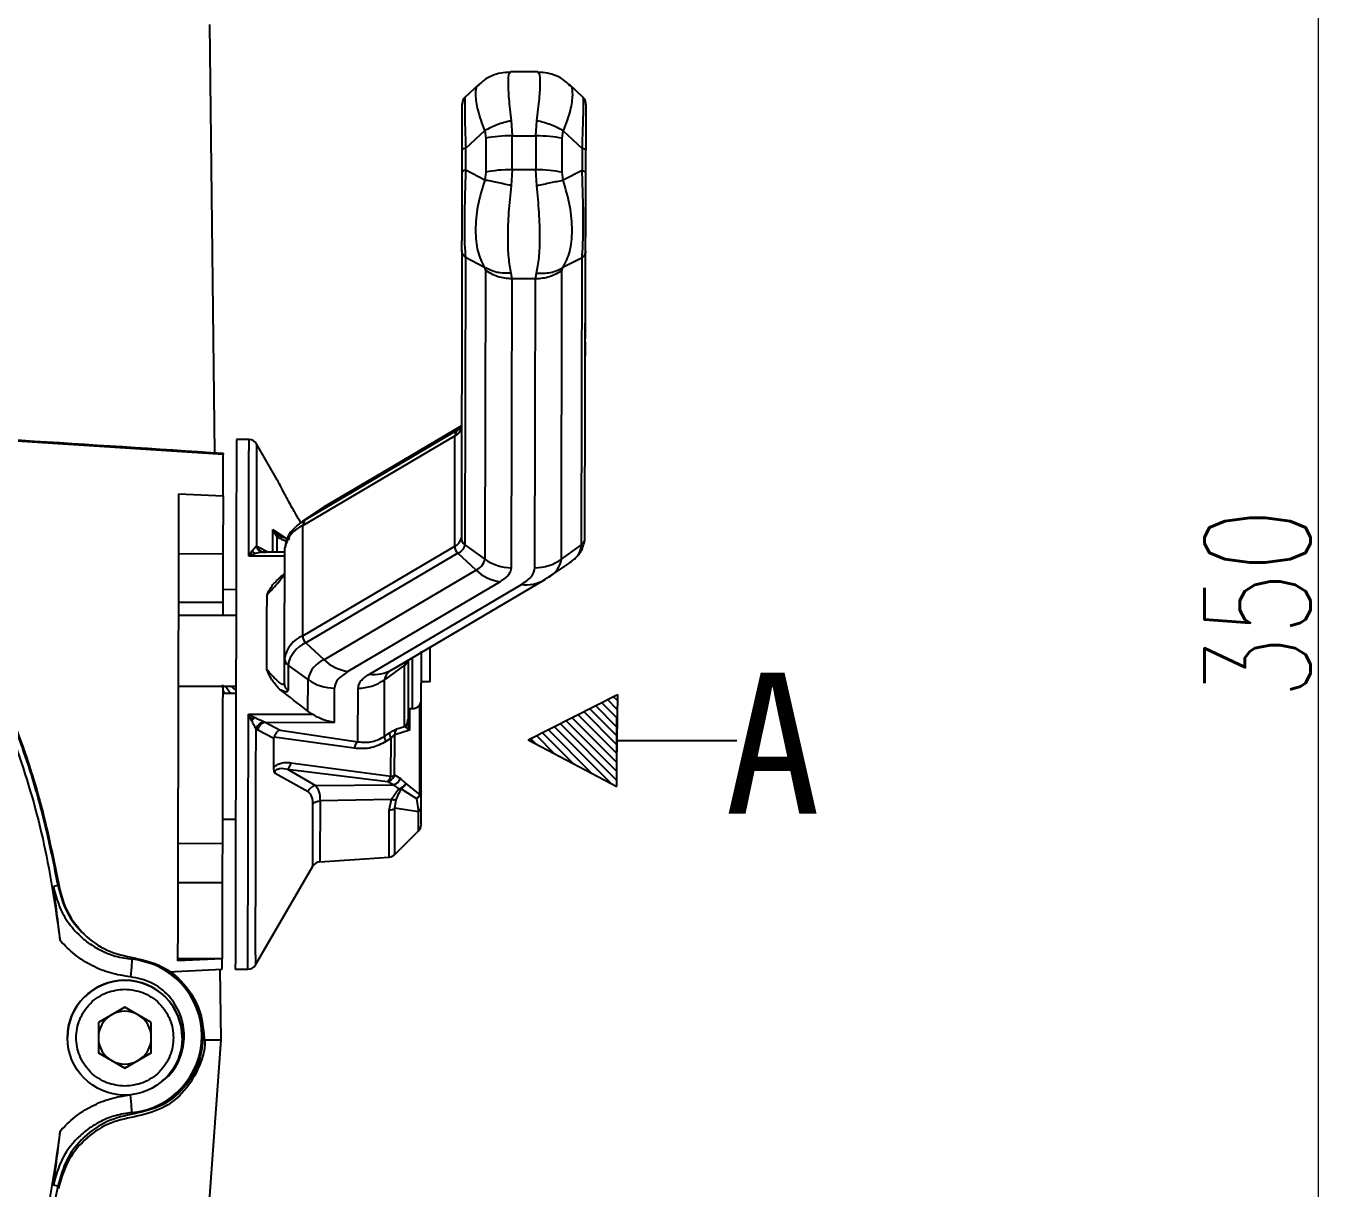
# Model space of a CAD drawing. Header units: millimetres. Extents: x 2404 to 4548, y 1024 to 2541.
# Drawn here: x 3152 to 3300, y 2196 to 2327.8 of the extents above; entities that cross this region are included whole.
import ezdxf

# ---------------------------------------------------------------- set-up
doc = ezdxf.new("R2010")
doc.units = ezdxf.units.MM
doc.layers.add('AM_5', color=3, linetype='Continuous', lineweight=25)
doc.layers.add('文字', color=7, linetype='Continuous', lineweight=13)
doc.layers.add('layer 1', color=7, linetype='Continuous')
doc.styles.add('SLDTEXTSTYLE1', font='txt.shx', dxfattribs={"width": 0.7, "bigfont": 'gbcbig.shx'})
doc.styles.add('STYLE1', font='txt.shx', dxfattribs={"width": 0.8, "height": 3, "bigfont": 'hzdx.shx'})
doc.dimstyles.new('SLDDIMSTYLE12$0', dxfattribs={"dimtxt": 12, "dimasz": 10, "dimexe": 0, "dimexo": 0.0625, "dimgap": 0.875, "dimtad": 1, "dimdec": 1, "dimlfac": 1.8, "dimrnd": 1e-09, "dimzin": 12, "dimdsep": 46, "dimtxsty": 'SLDTEXTSTYLE1', "dimcen": 0.09, "dimdle": 8.16, "dimclrd": 3, "dimclre": 3, "dimadec": 0, "dimazin": 3, "dimtfac": 1, "dimtdec": 1, "dimtofl": 0, "dimtmove": 0, "dimatfit": 3, "dimfxl": 0, "dimfrac": 2, "dimtolj": 1, "dimlwd": 5, "dimlwe": 5, "dimarcsym": 0})

# ---------------------------------------------------------------- blocks, each defined once
blk = doc.blocks.new('*D68')
at = {"layer": 'AM_5', "color": 3, "lineweight": 5, "transparency": 16777216}
blk.add_line((3114.46, 2411.69), (3298.35, 2411.69), dxfattribs=at)
at = {"layer": 'AM_5', "color": 3, "linetype": 'Continuous', "lineweight": 5, "transparency": 16777216}
for p, q in [((3298.35, 2401.69), (3298.35, 2122.95)), ((3161.53, 2112.95), (3298.35, 2112.95))]:
    blk.add_line(p, q, dxfattribs=at)
at = {"layer": 'AM_5', "color": 3, "transparency": 16777216}
for points in [[(3296.69, 2401.69), (3300.02, 2401.69), (3298.35, 2411.69)], [(3296.69, 2122.95), (3300.02, 2122.95), (3298.35, 2112.95)]]:
    blk.add_solid(points, dxfattribs=at)
at = {"layer": 'Defpoints', "color": 0, "transparency": 16777216}
for p in [(3114.4, 2411.69), (3161.46, 2112.95), (3298.35, 2112.95)]:
    blk.add_point(p, dxfattribs=at)
at = {"layer": 'AM_5', "color": 0, "transparency": 16777216, "insert": (3291.48, 2262.32), "char_height": 12, "attachment_point": 5, "rotation": 90, "style": 'SLDTEXTSTYLE1'}
blk.add_mtext('\\A1;350', dxfattribs=at)

msp = doc.modelspace()

# ---------------------------------------------------------------- hatches: boundary and pattern name
at = {"layer": 'layer 1'}
h = msp.add_hatch(dxfattribs=at)
h.set_pattern_fill('ANSI31', color=256, scale=0.225, angle=90)
h.set_pattern_definition([(135, (2009.3084, -4870.7656), (-0.50513941, -0.50513941), [])])
h.paths.add_polyline_path([(3218.979, 2252.048), (3208.872, 2246.906), (3218.908, 2241.626), (3218.908, 2246.838)])

# ---------------------------------------------------------------- linework, layer by layer
at = {"color": 7, "linetype": 'Continuous', "lineweight": 25}
for p, q in [((3173.355, 2279.403), (3172.824, 2327.922)), ((3206.878, 2322.475), (3206.792, 2322.422)), ((3209.947, 2322.568), (3206.878, 2322.575)), ((3210.036, 2322.414), (3209.947, 2322.469)), ((3203.315, 2321.188), (3201.674, 2319.672)), ((3203.306, 2321.102), (3203.366, 2321.13)), ((3213.452, 2321.105), (3213.518, 2321.075)), ((3215.14, 2319.641), (3213.505, 2321.165)), ((3206.955, 2317.045), (3207.064, 2315.331)), ((3209.73, 2315.325), (3209.847, 2317.038)), ((3201.794, 2313.925), (3203.952, 2315.919)), ((3203.952, 2315.919), (3204.063, 2315.062)), ((3204.063, 2315.062), (3204.055, 2311.217)), ((3207.055, 2311.486), (3207.064, 2315.331)), ((3207.064, 2315.331), (3209.73, 2315.325)), ((3209.73, 2315.325), (3209.722, 2311.48)), ((3212.722, 2311.198), (3212.73, 2315.043)), ((3212.73, 2315.043), (3212.844, 2315.9)), ((3212.844, 2315.9), (3214.994, 2313.897)), ((3201.388, 2311.206), (3201.394, 2313.705)), ((3201.789, 2311.426), (3201.794, 2313.925)), ((3214.994, 2313.897), (3214.989, 2311.398)), ((3215.388, 2311.176), (3215.393, 2313.675)), ((3203.94, 2310.314), (3201.789, 2311.426)), ((3204.055, 2311.217), (3203.94, 2310.314)), ((3207.055, 2311.486), (3206.939, 2309.679)), ((3209.722, 2311.48), (3207.055, 2311.486)), ((3209.831, 2309.673), (3209.722, 2311.48)), ((3212.832, 2310.295), (3212.722, 2311.198)), ((3214.989, 2311.398), (3212.832, 2310.295)), ((3215.363, 2299.527), (3215.382, 2308.13)), ((3201.369, 2302.301), (3201.3, 2269.781)), ((3215.3, 2269.752), (3215.369, 2302.271)), ((3201.767, 2301.531), (3201.698, 2269.012)), ((3203.919, 2300.418), (3201.767, 2301.531)), ((3203.919, 2300.418), (3204.031, 2300.084)), ((3212.698, 2300.066), (3212.811, 2300.399)), ((3214.967, 2301.503), (3212.811, 2300.399)), ((3214.898, 2268.983), (3214.967, 2301.503)), ((3204.031, 2300.084), (3203.961, 2267.373)), ((3206.918, 2299.784), (3207.029, 2299.117)), ((3207.029, 2299.117), (3206.959, 2266.405)), ((3209.696, 2299.111), (3207.029, 2299.117)), ((3209.626, 2266.399), (3209.696, 2299.111)), ((3209.696, 2299.111), (3209.81, 2299.778)), ((3212.628, 2267.354), (3212.698, 2300.066)), ((3215.359, 2297.764), (3215.363, 2299.2)), ((3215.359, 2297.324), (3215.359, 2297.354)), ((3215.354, 2295.389), (3215.358, 2296.98)), ((3215.348, 2292.348), (3215.353, 2294.656)), ((3215.344, 2290.413), (3215.347, 2292.004)), ((3174.32, 2279.229), (3129.271, 2282.128)), ((3183.355, 2271.193), (3200.578, 2281.35)), ((3183.719, 2271.914), (3200.942, 2282.071)), ((3201.327, 2282.451), (3185.777, 2273.281)), ((3201.327, 2282.457), (3185.948, 2273.388)), ((3200.551, 2268.853), (3200.578, 2281.35)), ((3200.942, 2282.071), (3201.326, 2282.326)), ((3201.088, 2282.162), (3200.942, 2282.071)), ((3201.239, 2282.196), (3201.18, 2282.226)), ((3201.321, 2282.201), (3201.326, 2282.278)), ((3177.246, 2280.912), (3175.823, 2280.915)), ((3180.447, 2276.343), (3178.105, 2280.42)), ((3169.31, 2274.754), (3174.31, 2274.528)), ((3174.31, 2274.528), (3174.296, 2267.953)), ((3185.442, 2273.071), (3183.345, 2271.681)), ((3183.719, 2271.914), (3185.777, 2273.281)), ((3185.777, 2273.281), (3185.442, 2273.071)), ((3185.947, 2273.386), (3185.583, 2273.138)), ((3185.777, 2273.281), (3185.948, 2273.388)), ((3179.951, 2268.156), (3179.956, 2270.715)), ((3179.956, 2270.715), (3180.091, 2270.396)), ((3180.151, 2270.453), (3179.956, 2270.715)), ((3179.956, 2270.715), (3181.427, 2269.739)), ((3183.328, 2258.696), (3183.355, 2271.193)), ((3183.345, 2271.681), (3183.719, 2271.914)), ((3180.091, 2270.396), (3180.151, 2270.453)), ((3180.091, 2270.396), (3180.388, 2269.952)), ((3180.54, 2270.099), (3180.151, 2270.453)), ((3180.388, 2269.952), (3180.385, 2268.155)), ((3181.852, 2269.611), (3180.86, 2269.911)), ((3174.296, 2267.953), (3169.296, 2267.963)), ((3177.218, 2267.722), (3177.595, 2268.298)), ((3177.971, 2267.998), (3177.218, 2267.722)), ((3181.295, 2267.713), (3177.218, 2267.722)), ((3178.086, 2268.845), (3178.27, 2268.774)), ((3178.27, 2268.774), (3179.434, 2268.157)), ((3178.569, 2268.229), (3178.631, 2268.218)), ((3178.676, 2268.149), (3178.579, 2268.225)), ((3178.951, 2268.153), (3178.673, 2268.14)), ((3181.296, 2268.153), (3178.827, 2268.158)), ((3179.135, 2268.119), (3178.951, 2268.153)), ((3181.27, 2256.143), (3181.297, 2268.64)), ((3183.328, 2258.696), (3200.551, 2268.853)), ((3200.912, 2268.037), (3183.689, 2257.88)), ((3202.964, 2266.135), (3200.912, 2268.037)), ((3201.698, 2269.012), (3203.961, 2267.373)), ((3212.628, 2267.354), (3214.898, 2268.983)), ((3211.155, 2265.32), (3213.252, 2266.711)), ((3202.964, 2266.135), (3185.74, 2255.978)), ((3205.681, 2264.819), (3188.457, 2254.662)), ((3193.425, 2254.846), (3210.648, 2265.003)), ((3210.648, 2265.003), (3210.82, 2265.111)), ((3210.649, 2265.004), (3211.013, 2265.253)), ((3211.072, 2265.266), (3211.155, 2265.32)), ((3175.787, 2263.915), (3174.287, 2263.918)), ((3190.875, 2254.347), (3208.098, 2264.504)), ((3174.284, 2262.459), (3169.284, 2262.469)), ((3174.284, 2262.459), (3174.281, 2260.982)), ((3175.781, 2260.978), (3169.181, 2260.993)), ((3185.74, 2255.978), (3183.689, 2257.88)), ((3197.676, 2257.354), (3197.773, 2257.353)), ((3197.765, 2253.486), (3197.773, 2257.353)), ((3181.264, 2253.291), (3181.27, 2256.143)), ((3195.27, 2255.935), (3195.259, 2250.689)), ((3195.758, 2250.436), (3195.771, 2256.23)), ((3181.669, 2255.374), (3181.663, 2252.521)), ((3183.932, 2253.735), (3181.669, 2255.374)), ((3194.869, 2255.345), (3192.599, 2253.716)), ((3194.854, 2248.423), (3194.869, 2255.345)), ((3169.164, 2252.993), (3175.764, 2252.978)), ((3183.924, 2250.134), (3183.932, 2253.735)), ((3192.585, 2247.29), (3192.599, 2253.716)), ((3197.765, 2253.486), (3196.765, 2253.488)), ((3175.762, 2252.155), (3174.262, 2252.158)), ((3186.922, 2248.877), (3186.93, 2252.767)), ((3189.584, 2246.696), (3189.597, 2252.761)), ((3184.39, 2249.807), (3183.924, 2250.134)), ((3195.259, 2250.689), (3195.256, 2249.191)), ((3195.258, 2250.437), (3195.758, 2250.436)), ((3195.412, 2250.502), (3195.407, 2248.012)), ((3196.584, 2240.681), (3196.605, 2250.901)), ((3177.118, 2220.912), (3177.18, 2249.822)), ((3177.18, 2249.822), (3184.39, 2249.807)), ((3177.467, 2249.246), (3177.18, 2249.822)), ((3177.18, 2249.822), (3177.756, 2249.525)), ((3177.554, 2249.073), (3177.467, 2249.246)), ((3177.756, 2249.525), (3177.931, 2249.436)), ((3178.91, 2248.958), (3179.093, 2248.893)), ((3179.093, 2248.893), (3180.774, 2248.017)), ((3179.093, 2248.893), (3186.922, 2248.877)), ((3195.245, 2248.797), (3195.229, 2248.974)), ((3195.266, 2248.701), (3195.237, 2248.759)), ((3195.256, 2249.191), (3195.255, 2248.917)), ((3195.292, 2248.696), (3195.255, 2248.917)), ((3195.407, 2248.012), (3195.292, 2248.696)), ((3178.226, 2247.985), (3178.042, 2248.11)), ((3180.06, 2247.051), (3178.226, 2247.985)), ((3180.053, 2243.774), (3180.06, 2247.051)), ((3180.084, 2247.223), (3180.06, 2247.051)), ((3189.15, 2245.942), (3180.084, 2247.223)), ((3180.774, 2248.017), (3189.584, 2246.696)), ((3192.585, 2247.29), (3193.168, 2247.685)), ((3193.335, 2247.089), (3192.751, 2246.709)), ((3193.325, 2242.775), (3193.335, 2247.089)), ((3195.407, 2248.012), (3193.749, 2247.464)), ((3193.997, 2248.138), (3194.854, 2248.423)), ((3194.854, 2248.423), (3194.986, 2248.33)), ((3194.986, 2248.33), (3195.407, 2248.012)), ((3181.999, 2244.316), (3193.325, 2242.775)), ((3183.942, 2241.017), (3180.207, 2243.089)), ((3181.6, 2243.593), (3184.774, 2241.72)), ((3181.6, 2243.593), (3192.927, 2242.188)), ((3193.74, 2242.927), (3194.404, 2242.539)), ((3194.404, 2242.539), (3194.997, 2241.944)), ((3184.774, 2241.72), (3193.592, 2241.824)), ((3193.592, 2241.824), (3192.927, 2242.188)), ((3194.2, 2241.356), (3193.383, 2240.131)), ((3193.592, 2241.824), (3194.2, 2241.356)), ((3194.484, 2241.365), (3194.344, 2241.35)), ((3194.484, 2241.365), (3196.203, 2240.253)), ((3194.997, 2241.944), (3196.584, 2240.681)), ((3196.735, 2239.361), (3196.738, 2241.049)), ((3184.476, 2232.598), (3184.491, 2239.679)), ((3185.288, 2239.983), (3185.274, 2233.094)), ((3193.383, 2240.131), (3185.288, 2239.983)), ((3193.135, 2238.945), (3193.383, 2240.131)), ((3193.773, 2239.145), (3193.898, 2240.104)), ((3196.203, 2240.253), (3196.44, 2238.762)), ((3196.44, 2238.762), (3193.773, 2239.145)), ((3196.437, 2237.131), (3196.44, 2238.762)), ((3174.231, 2237.918), (3175.731, 2237.915)), ((3196.436, 2236.578), (3196.437, 2237.131)), ((3169.226, 2235.183), (3174.226, 2235.172)), ((3193.762, 2233.915), (3196.436, 2236.578)), ((3193.762, 2233.915), (3193.763, 2234.572)), ((3177.985, 2221.41), (3184.476, 2232.598)), ((3185.274, 2233.094), (3193.127, 2233.626)), ((3174.216, 2230.697), (3169.216, 2230.708)), ((3174.216, 2230.697), (3174.198, 2222.095)), ((3155.598, 2230.399), (3155.082, 2230.279)), ((3155.723, 2230.286), (3155.723, 2230.286)), ((3164.249, 2222.196), (3163.999, 2222.047)), ((3174.198, 2222.095), (3169.197, 2221.854)), ((3174.198, 2222.095), (3169.198, 2222.106)), ((3175.698, 2222.077), (3175.695, 2220.915)), ((3177.987, 2222.552), (3177.985, 2221.41)), ((3168.115, 2220.612), (3174.195, 2220.918)), ((3174.083, 2212.919), (3173.996, 2220.908)), ((3175.695, 2220.915), (3177.118, 2220.912)), ((3163.178, 2216.629), (3160.178, 2214.897)), ((3166.178, 2214.897), (3163.178, 2216.629)), ((3160.178, 2214.897), (3160.178, 2211.433)), ((3166.178, 2211.433), (3166.178, 2214.897)), ((3156.678, 2213.172), (3156.678, 2213.172)), ((3169.678, 2213.158), (3169.678, 2213.158)), ((3170.154, 2158.404), (3174.083, 2212.919)), ((3172.178, 2213.137), (3172.178, 2213.137)), ((3160.178, 2211.433), (3163.178, 2209.701)), ((3161.678, 2210.567), (3160.178, 2211.433)), ((3163.178, 2209.701), (3166.178, 2211.433)), ((3166.178, 2211.433), (3164.678, 2210.567)), ((3163.178, 2209.701), (3161.678, 2210.567)), ((3164.678, 2210.567), (3163.178, 2209.701)), ((3163.178, 2209.701), (3163.178, 2209.701)), ((3164.249, 2204.545), (3163.999, 2204.694)), ((3155.598, 2196.343), (3155.082, 2196.462))]:
    msp.add_line(p, q, dxfattribs=at)
at = {"color": 7, "linetype": 'Continuous', "lineweight": 25, "flags": 128}
for points in [[(3201.204, 2282.243), (3201.124, 2282.187), (3201.088, 2282.162)], [(3175.823, 2280.915), (3175.823, 2280.883), (3175.823, 2280.559), (3175.821, 2279.888), (3175.819, 2278.876), (3175.816, 2277.537), (3175.813, 2275.886), (3175.808, 2273.942), (3175.804, 2271.728), (3175.798, 2269.27), (3175.793, 2266.597), (3175.787, 2263.74), (3175.78, 2260.733), (3175.774, 2257.61), (3175.767, 2254.409), (3175.76, 2251.167), (3175.753, 2247.922), (3175.746, 2244.712), (3175.739, 2241.575), (3175.733, 2238.548), (3175.727, 2235.665), (3175.721, 2232.961), (3175.716, 2230.468), (3175.711, 2228.214), (3175.706, 2226.227), (3175.703, 2224.529), (3175.7, 2223.14), (3175.698, 2222.077)], [(3183.016, 2271.449), (3183.252, 2271.618), (3183.345, 2271.681)], [(3215.272, 2269.531), (3215.293, 2269.64), (3215.3, 2269.752)], [(3195.25, 2255.923), (3195.243, 2255.893), (3195.239, 2255.877)], [(3175.272, 2252.156), (3174.995, 2252.387), (3174.544, 2252.981)], [(3193.74, 2242.927), (3193.741, 2243.473), (3193.742, 2244.027), (3193.743, 2244.586), (3193.745, 2245.152), (3193.746, 2245.723), (3193.747, 2246.299), (3193.748, 2246.88), (3193.749, 2247.464)], [(3163.999, 2222.047), (3163.995, 2222.003), (3163.984, 2221.886), (3163.966, 2221.7), (3163.943, 2221.452), (3163.915, 2221.152), (3163.882, 2220.81), (3163.847, 2220.441), (3163.811, 2220.056)], [(3172.103, 2212.923), (3172.314, 2212.922), (3173.295, 2212.92), (3173.886, 2212.919), (3174.083, 2212.919)], [(3163.999, 2204.694), (3163.995, 2204.738), (3163.984, 2204.855), (3163.966, 2205.041), (3163.943, 2205.289), (3163.915, 2205.59), (3163.882, 2205.931), (3163.847, 2206.301), (3163.811, 2206.685)]]:
    msp.add_lwpolyline(points, dxfattribs=at)
at = {"color": 7, "linetype": 'Continuous', "lineweight": 25}
msp.add_circle((3163.178, 2213.165), 6.5, dxfattribs=at)
for centre, radius, start, end in [((3200.069, 2282.544), 1.298, 293.08147, 344.71047), ((3201.432, 2281.372), 0.854, 124.96394, 181.4796), ((3177.244, 2279.912), 1, 29.87752, 88.78166), ((3184.642, 2268.049), 3.397, 112.27537, 169.98802), ((3184.208, 2271.215), 0.854, 124.96424, 181.47959), ((3200.083, 2269.996), 1.235, 292.27534, 349.98804), ((3202.249, 2269.785), 0.95, 180.20287, 234.51476), ((3214.345, 2269.763), 0.956, 305.32842, 345.9426), ((3201.675, 2268.862), 1.124, 180.45492, 227.25342), ((3200.421, 2269.237), 1.297, 292.27555, 349.98754), ((3212.621, 2269.122), 2.281, 310.49638, 356.50834), ((3202.339, 2267.659), 1.647, 292.27534, 349.98804), ((3206.961, 2271.538), 5.133, 234.24005, 269.98181), ((3209.646, 2271.532), 5.133, 269.77321, 305.51496), ((3209.878, 2267.795), 2.785, 297.28452, 350.89381), ((3210.175, 2271.449), 5.649, 303.00168, 314.03972), ((3206.39, 2269.746), 4.978, 226.51011, 261.8155), ((3208.652, 2268.438), 3.973, 261.99352, 300.1682), ((3184.616, 2255.553), 3.397, 112.27534, 169.98804), ((3184.953, 2254.794), 3.335, 112.27534, 169.98804), ((3184.452, 2258.705), 1.124, 180.45496, 227.25325), ((3182.22, 2256.147), 0.95, 180.20285, 234.51412), ((3186.872, 2253.216), 2.985, 112.27534, 169.98804), ((3189.166, 2259.59), 4.978, 226.51012, 261.8155), ((3194.312, 2256.128), 0.96, 305.41486, 344.83941), ((3191.428, 2258.282), 3.973, 261.99352, 300.1682), ((3194.126, 2253.469), 1.547, 116.74671, 170.79661), ((3195.647, 2255.32), 0.779, 142.71658, 178.13099), ((3186.932, 2257.9), 5.133, 234.24006, 269.98181), ((3189.617, 2257.894), 5.133, 269.77306, 305.51487), ((3195.76, 2251.436), 1, 269.87751, 359.87751), ((3194.69, 2247.501), 0.941, 137.39243, 182.2552), ((3195.73, 2237.286), 1, 314.87872, 359.87751), ((3193.056, 2234.624), 1, 274.41022, 314.87938), ((3185.341, 2232.096), 1, 93.87747, 149.87695), ((3163.179, 2213.371), 8.715, 275.40246, 84.59754), ((3177.12, 2221.912), 1, 269.87751, 329.8775), ((3163.178, 2213.165), 6.5, 359.93876, 179.93876), ((3163.178, 2213.165), 3, 60, 120), ((3163.178, 2213.165), 3, 120, 180), ((3163.178, 2213.165), 3, 0, 60), ((3163.178, 2213.165), 3, 180, 240), ((3163.178, 2213.165), 3, 300, 0), ((3163.178, 2213.165), 3, 240, 300)]:
    msp.add_arc(centre, radius, start, end, dxfattribs=at)
msp.add_ellipse((3171.926, 2250.923), major_axis=(39.739, -29.602), ratio=0.1347016, start_param=1.3656679, end_param=1.4483144, dxfattribs=at)
for points, knots in [([(3206.794, 2322.532), (3206.453, 2322.514), (3205.762, 2322.478), (3204.768, 2322.155), (3203.917, 2321.71), (3203.472, 2321.301), (3203.284, 2321.128)], [0, 0, 0, 0, 0.2636482, 0.533255, 0.8030343, 1, 1, 1, 1]), ([(3213.54, 2321.101), (3213.352, 2321.275), (3212.908, 2321.687), (3212.057, 2322.136), (3211.065, 2322.463), (3210.375, 2322.503), (3210.034, 2322.523)], [0, 0, 0, 0, 0.1977901, 0.4672889, 0.7366185, 1, 1, 1, 1]), ([(3203.952, 2315.919), (3203.661, 2316.723), (3203.088, 2318.306), (3202.892, 2320.019), (3202.977, 2320.975), (3203.27, 2321.089), (3203.306, 2321.102)], [0, 0, 0, 0, 0.3251035, 0.63959, 0.9563205, 1, 1, 1, 1]), ([(3206.792, 2322.422), (3206.752, 2322.415), (3206.614, 2322.388), (3206.562, 2321.411), (3206.639, 2319.633), (3206.848, 2317.917), (3206.955, 2317.045)], [0, 0, 0, 0, 0.11605385, 0.4072247, 0.69857038, 1, 1, 1, 1]), ([(3209.847, 2317.038), (3209.957, 2317.91), (3210.173, 2319.625), (3210.258, 2321.402), (3210.211, 2322.377), (3210.074, 2322.406), (3210.036, 2322.414)], [0, 0, 0, 0, 0.30235279, 0.59460149, 0.88666372, 1, 1, 1, 1]), ([(3213.518, 2321.075), (3213.553, 2321.061), (3213.843, 2320.945), (3213.921, 2319.991), (3213.719, 2318.283), (3213.139, 2316.703), (3212.844, 2315.9)], [0, 0, 0, 0, 0.0437585, 0.3588199, 0.6740807, 1, 1, 1, 1]), ([(3201.677, 2319.665), (3201.666, 2319.655), (3201.596, 2319.592), (3201.507, 2319.439), (3201.42, 2319.22), (3201.41, 2319.065), (3201.405, 2318.988)], [0, 0, 0, 0, 0.0623363, 0.3776324, 0.693034, 1, 1, 1, 1]), ([(3201.732, 2319.606), (3201.724, 2319.636), (3201.686, 2319.774), (3201.669, 2318.913), (3201.693, 2316.951), (3201.759, 2314.986), (3201.794, 2313.925)], [0, 0, 0, 0, 0.0799609, 0.3699951, 0.6599223, 1, 1, 1, 1]), ([(3214.994, 2313.897), (3215.034, 2314.949), (3215.107, 2316.906), (3215.14, 2318.871), (3215.127, 2319.743), (3215.089, 2319.604), (3215.08, 2319.573)], [0, 0, 0, 0, 0.3373309, 0.6273478, 0.9171835, 1, 1, 1, 1]), ([(3215.405, 2318.958), (3215.4, 2319.035), (3215.39, 2319.19), (3215.304, 2319.41), (3215.217, 2319.562), (3215.148, 2319.625), (3215.137, 2319.635)], [0, 0, 0, 0, 0.3080927, 0.6246521, 0.9411056, 1, 1, 1, 1]), ([(3201.394, 2313.705), (3201.396, 2314.685), (3201.399, 2316.083), (3201.402, 2317.478), (3201.403, 2318.238), (3201.404, 2318.724), (3201.405, 2319.018), (3201.405, 2318.918), (3201.405, 2318.883)], [0, 0, 0, 0, 0.3430655, 0.489647, 0.6330797, 0.7764735, 0.9232465, 1, 1, 1, 1]), ([(3215.405, 2318.85), (3215.405, 2318.885), (3215.405, 2318.987), (3215.404, 2318.687), (3215.403, 2318.197), (3215.402, 2317.432), (3215.399, 2316.039), (3215.396, 2314.647), (3215.393, 2313.675)], [0, 0, 0, 0, 0.0793091, 0.2259045, 0.3693521, 0.5127847, 0.6595677, 1, 1, 1, 1]), ([(3206.955, 2317.045), (3206.411, 2316.905), (3205.323, 2316.627), (3204.409, 2316.155), (3203.952, 2315.919)], [0, 0, 0, 0, 0.5000023, 1, 1, 1, 1]), ([(3212.844, 2315.9), (3212.388, 2316.138), (3211.476, 2316.614), (3210.39, 2316.897), (3209.847, 2317.038)], [0, 0, 0, 0, 0.4999977, 1, 1, 1, 1]), ([(3201.369, 2302.301), (3201.37, 2302.677), (3201.371, 2303.216), (3201.374, 2304.548), (3201.376, 2305.624), (3201.379, 2306.837), (3201.383, 2308.722), (3201.386, 2310.184), (3201.388, 2311.206)], [0, 0, 0, 0, 0.2713523, 0.38737, 0.5008964, 0.614411, 0.7305771, 1, 1, 1, 1]), ([(3201.789, 2311.426), (3201.749, 2310.304), (3201.676, 2308.218), (3201.638, 2305.225), (3201.664, 2302.797), (3201.731, 2301.975), (3201.767, 2301.531)], [0, 0, 0, 0, 0.2683795, 0.4991161, 0.72970851, 1, 1, 1, 1]), ([(3214.967, 2301.503), (3215.005, 2301.942), (3215.076, 2302.759), (3215.113, 2305.171), (3215.088, 2308.171), (3215.024, 2310.266), (3214.989, 2311.398)], [0, 0, 0, 0, 0.2680966, 0.4988227, 0.7294637, 1, 1, 1, 1]), ([(3215.369, 2302.271), (3215.37, 2302.644), (3215.371, 2303.178), (3215.374, 2304.5), (3215.376, 2305.574), (3215.379, 2306.784), (3215.383, 2308.675), (3215.386, 2310.146), (3215.388, 2311.176)], [0, 0, 0, 0, 0.2691806, 0.3853625, 0.4988695, 0.6124074, 0.7284377, 1, 1, 1, 1]), ([(3203.94, 2310.314), (3203.647, 2309.332), (3203.071, 2307.4), (3202.836, 2304.598), (3203.059, 2302.12), (3203.629, 2300.992), (3203.919, 2300.418)], [0, 0, 0, 0, 0.2541677, 0.5000156, 0.7457168, 1, 1, 1, 1]), ([(3206.939, 2309.679), (3206.399, 2309.807), (3205.313, 2310.065), (3204.4, 2310.23), (3203.94, 2310.314)], [0, 0, 0, 0, 0.4968676, 1, 1, 1, 1]), ([(3206.939, 2309.679), (3206.829, 2308.658), (3206.613, 2306.651), (3206.519, 2303.82), (3206.601, 2301.371), (3206.811, 2300.32), (3206.918, 2299.784)], [0, 0, 0, 0, 0.2542602, 0.5000155, 0.7456229, 1, 1, 1, 1]), ([(3209.81, 2299.778), (3209.919, 2300.313), (3210.133, 2301.364), (3210.226, 2303.812), (3210.144, 2306.643), (3209.937, 2308.652), (3209.831, 2309.673)], [0, 0, 0, 0, 0.2543723, 0.4999845, 0.7457353, 1, 1, 1, 1]), ([(3209.831, 2309.673), (3210.375, 2309.8), (3211.462, 2310.052), (3212.376, 2310.214), (3212.832, 2310.295)], [0, 0, 0, 0, 0.50000083, 1, 1, 1, 1]), ([(3212.811, 2300.399), (3213.101, 2300.967), (3213.676, 2302.091), (3213.913, 2304.568), (3213.689, 2307.377), (3213.121, 2309.311), (3212.832, 2310.295)], [0, 0, 0, 0, 0.2523714, 0.4999867, 0.7458393, 1, 1, 1, 1]), ([(3206.918, 2299.784), (3206.374, 2299.769), (3205.287, 2299.739), (3204.375, 2300.192), (3203.919, 2300.418)], [0, 0, 0, 0, 0.49999995, 1, 1, 1, 1]), ([(3209.81, 2299.778), (3210.35, 2299.761), (3211.437, 2299.726), (3212.351, 2300.174), (3212.811, 2300.399)], [0, 0, 0, 0, 0.4968674, 1, 1, 1, 1]), ([(3215.35, 2293.447), (3215.35, 2293.552), (3215.351, 2293.823), (3215.352, 2294.367), (3215.353, 2294.908), (3215.354, 2295.021)], [0, 0, 0, 0, 0.3316011, 0.8605175, 1, 1, 1, 1]), ([(3215.35, 2293.258), (3215.35, 2293.253), (3215.35, 2293.237), (3215.35, 2293.363), (3215.35, 2293.447)], [0, 0, 0, 0, 0.3310024, 1, 1, 1, 1]), ([(3174.321, 2279.341), (3166.709, 2279.832), (3151.664, 2280.804), (3136.618, 2281.747), (3129.183, 2282.213)], [0, 0, 0, 0, 0.5059249, 1, 1, 1, 1]), ([(3177.218, 2267.722), (3177.221, 2269.127), (3177.227, 2271.937), (3177.234, 2275.363), (3177.24, 2278.085), (3177.244, 2279.918), (3177.246, 2280.861), (3177.246, 2280.814), (3177.246, 2280.797)], [0, 0, 0, 0, 0.1799587, 0.3599173, 0.539876, 0.7198347, 0.8997934, 1, 1, 1, 1]), ([(3178.111, 2280.372), (3178.111, 2280.384), (3178.111, 2280.488), (3178.11, 2280.056), (3178.108, 2279.036), (3178.104, 2277.327), (3178.1, 2275.037), (3178.094, 2272.232), (3178.089, 2269.974), (3178.086, 2268.845)], [0, 0, 0, 0, 0.0217233, 0.1847696, 0.3478159, 0.5108621, 0.6739081, 0.8369541, 1, 1, 1, 1]), ([(3174.32, 2279.332), (3174.32, 2279.334), (3174.32, 2279.339), (3174.32, 2279.27), (3174.32, 2279.229)], [0, 0, 0, 0, 0.41241456, 1, 1, 1, 1]), ([(3133.231, 2277.741), (3134.792, 2275.919), (3138.733, 2271.319), (3143.524, 2263.814), (3147.896, 2255.534), (3151.223, 2247.535), (3153.955, 2239.099), (3155.129, 2233.245), (3155.723, 2230.286)], [0, 0, 0, 0, 0.1352933, 0.3415257, 0.5005703, 0.6633309, 0.8298076, 1, 1, 1, 1]), ([(3183.139, 2271.472), (3183.066, 2271.591), (3182.758, 2272.094), (3182.272, 2272.94), (3181.675, 2274.014), (3181.135, 2275.021), (3180.688, 2275.88), (3180.457, 2276.329), (3180.447, 2276.339), (3180.445, 2276.342)], [0, 0, 0, 0, 0.0645029, 0.2723656, 0.3928511, 0.5848746, 0.7776318, 0.9511742, 1, 1, 1, 1]), ([(3183.108, 2271.517), (3182.613, 2271.104), (3181.62, 2270.275), (3181.423, 2269.333), (3181.324, 2268.861)], [0, 0, 0, 0, 0.4978748, 1, 1, 1, 1]), ([(3180.54, 2270.099), (3180.527, 2270.092), (3180.501, 2270.079), (3180.427, 2269.995), (3180.388, 2269.952)], [0, 0, 0, 0, 0.4911669, 1, 1, 1, 1]), ([(3180.388, 2269.952), (3180.496, 2269.881), (3180.725, 2269.729), (3181.118, 2269.546), (3181.391, 2269.481), (3181.534, 2269.447)], [0, 0, 0, 0, 0.29699943, 0.63236881, 1, 1, 1, 1]), ([(3180.869, 2269.91), (3180.848, 2269.919), (3180.741, 2269.968), (3180.629, 2270.041), (3180.54, 2270.099)], [0, 0, 0, 0, 0.2007968, 1, 1, 1, 1]), ([(3213.489, 2266.875), (3213.983, 2267.287), (3214.977, 2268.117), (3215.173, 2269.058), (3215.272, 2269.531)], [0, 0, 0, 0, 0.4978748, 1, 1, 1, 1]), ([(3177.595, 2268.298), (3177.695, 2268.433), (3177.871, 2268.671), (3178.022, 2268.793), (3178.086, 2268.845)], [0, 0, 0, 0, 0.56842111, 1, 1, 1, 1]), ([(3177.971, 2267.998), (3177.905, 2268.035), (3177.773, 2268.11), (3177.654, 2268.235), (3177.595, 2268.298)], [0, 0, 0, 0, 0.4999991, 1, 1, 1, 1]), ([(3178.673, 2268.14), (3178.633, 2268.138), (3178.419, 2268.132), (3178.172, 2268.058), (3177.971, 2267.998)], [0, 0, 0, 0, 0.18422448, 1, 1, 1, 1]), ([(3178.951, 2268.153), (3178.856, 2268.158), (3178.66, 2268.169), (3178.397, 2268.318), (3178.188, 2268.548), (3178.119, 2268.748), (3178.086, 2268.845)], [0, 0, 0, 0, 0.2432277, 0.5000045, 0.7567789, 1, 1, 1, 1]), ([(3179.135, 2268.119), (3179.036, 2268.115), (3178.833, 2268.107), (3178.562, 2268.242), (3178.355, 2268.469), (3178.298, 2268.675), (3178.27, 2268.774)], [0, 0, 0, 0, 0.2423329, 0.4999383, 0.7575772, 1, 1, 1, 1]), ([(3179.286, 2263.313), (3179.567, 2263.618), (3180.068, 2264.163), (3180.668, 2264.868), (3180.999, 2265.291), (3181.163, 2265.518), (3181.217, 2265.614), (3181.24, 2265.655)], [0, 0, 0, 0, 0.3800989, 0.6787149, 0.8002606, 0.9135692, 1, 1, 1, 1]), ([(3179.286, 2263.313), (3179.477, 2263.725), (3179.753, 2264.32), (3180.23, 2264.778), (3180.377, 2264.918)], [0, 0, 0, 0, 0.69406746, 1, 1, 1, 1]), ([(3181.245, 2265.655), (3181.192, 2265.634), (3181.082, 2265.588), (3180.754, 2265.301), (3180.467, 2265.065), (3180.339, 2264.958)], [0, 0, 0, 0, 0.33709153, 0.70193864, 1, 1, 1, 1]), ([(3181.24, 2265.655), (3181.246, 2265.665), (3181.287, 2265.734), (3181.289, 2265.763), (3181.291, 2265.787)], [0, 0, 0, 0, 0.1498455, 1, 1, 1, 1]), ([(3196.738, 2241.049), (3196.74, 2241.988), (3196.744, 2243.898), (3196.752, 2247.437), (3196.76, 2251.148), (3196.767, 2254.383), (3196.77, 2256.138), (3196.772, 2256.799)], [0, 0, 0, 0, 0.2139671, 0.435408, 0.656849, 0.8708161, 1, 1, 1, 1]), ([(3196.76, 2251.434), (3196.761, 2251.507), (3196.761, 2251.62), (3196.762, 2252.306), (3196.764, 2253.016), (3196.766, 2253.897), (3196.768, 2255.177), (3196.771, 2256.242), (3196.772, 2256.934)], [0, 0, 0, 0, 0.2394568, 0.3683607, 0.5, 0.6316393, 0.7605432, 1, 1, 1, 1]), ([(3180.739, 2252.619), (3180.453, 2252.921), (3179.829, 2253.581), (3179.465, 2254.41), (3179.268, 2254.86)], [0, 0, 0, 0, 0.45684715, 1, 1, 1, 1]), ([(3181.215, 2253.185), (3181.191, 2253.174), (3181.137, 2253.151), (3180.973, 2253.217), (3180.643, 2253.433), (3180.047, 2253.976), (3179.547, 2254.543), (3179.268, 2254.86)], [0, 0, 0, 0, 0.08806886, 0.20113842, 0.32241757, 0.62070553, 1, 1, 1, 1]), ([(3193.433, 2254.854), (3193.419, 2254.845), (3193.401, 2254.833), (3193.428, 2254.847), (3193.434, 2254.851)], [0, 0, 0, 0, 0.7721606, 1, 1, 1, 1]), ([(3174.504, 2252.157), (3174.438, 2252.284), (3174.279, 2252.59), (3174.287, 2252.925), (3174.292, 2253.122)], [0, 0, 0, 0, 0.413162, 1, 1, 1, 1]), ([(3175.763, 2252.566), (3175.73, 2252.582), (3175.575, 2252.656), (3175.399, 2252.798), (3175.283, 2252.94), (3175.251, 2252.98)], [0, 0, 0, 0, 0.1638544, 0.7694326, 1, 1, 1, 1]), ([(3181.264, 2253.291), (3181.263, 2253.245), (3181.261, 2253.193), (3181.22, 2253.186), (3181.215, 2253.185)], [0, 0, 0, 0, 0.8613584, 1, 1, 1, 1]), ([(3181.297, 2253.054), (3181.295, 2253.059), (3181.266, 2253.134), (3181.265, 2253.215), (3181.264, 2253.291)], [0, 0, 0, 0, 0.0712594, 1, 1, 1, 1]), ([(3181.663, 2252.521), (3181.604, 2252.57), (3181.488, 2252.667), (3181.362, 2252.852), (3181.318, 2252.988), (3181.297, 2253.054)], [0, 0, 0, 0, 0.3420823, 0.6841646, 1, 1, 1, 1]), ([(3174.263, 2252.814), (3174.262, 2252.39), (3174.259, 2250.661), (3174.252, 2247.554), (3174.244, 2243.736), (3174.236, 2240.277), (3174.23, 2237.287), (3174.227, 2235.877), (3174.226, 2235.172)], [0, 0, 0, 0, 0.0609827, 0.2487861, 0.4365896, 0.6243931, 0.8121965, 1, 1, 1, 1]), ([(3180.739, 2252.619), (3180.878, 2252.554), (3181.152, 2252.427), (3181.441, 2252.359), (3181.628, 2252.38), (3181.651, 2252.473), (3181.663, 2252.521)], [0, 0, 0, 0, 0.2643449, 0.5180732, 0.7521058, 1, 1, 1, 1]), ([(3177.467, 2249.246), (3177.514, 2249.295), (3177.607, 2249.392), (3177.707, 2249.481), (3177.756, 2249.525)], [0, 0, 0, 0, 0.5, 1, 1, 1, 1]), ([(3177.931, 2249.436), (3177.866, 2249.381), (3177.734, 2249.269), (3177.615, 2249.139), (3177.554, 2249.073)], [0, 0, 0, 0, 0.4869219, 1, 1, 1, 1]), ([(3178.042, 2248.11), (3177.974, 2248.243), (3177.824, 2248.535), (3177.649, 2248.883), (3177.554, 2249.073)], [0, 0, 0, 0, 0.4544713, 1, 1, 1, 1]), ([(3177.931, 2249.436), (3178.109, 2249.346), (3178.457, 2249.17), (3178.761, 2249.027), (3178.91, 2248.958)], [0, 0, 0, 0, 0.5125457, 1, 1, 1, 1]), ([(3178.042, 2248.11), (3178.075, 2248.207), (3178.145, 2248.405), (3178.355, 2248.666), (3178.619, 2248.869), (3178.815, 2248.929), (3178.91, 2248.958)], [0, 0, 0, 0, 0.2432193, 0.4999892, 0.7567655, 1, 1, 1, 1]), ([(3179.093, 2248.893), (3178.995, 2248.869), (3178.792, 2248.817), (3178.52, 2248.603), (3178.312, 2248.315), (3178.254, 2248.093), (3178.226, 2247.985)], [0, 0, 0, 0, 0.2423132, 0.4999118, 0.7575586, 1, 1, 1, 1]), ([(3186.922, 2248.877), (3186.917, 2248.877), (3186.469, 2248.934), (3185.603, 2249.141), (3184.783, 2249.591), (3184.39, 2249.807)], [0, 0, 0, 0, 0.0050146, 0.5222206, 1, 1, 1, 1]), ([(3194.986, 2248.33), (3195.025, 2248.37), (3195.105, 2248.452), (3195.189, 2248.598), (3195.245, 2248.754), (3195.252, 2248.863), (3195.255, 2248.917)], [0, 0, 0, 0, 0.24464624, 0.49574916, 0.74903382, 1, 1, 1, 1]), ([(3177.987, 2222.552), (3177.988, 2223.019), (3177.99, 2223.952), (3177.995, 2226.123), (3178.001, 2228.802), (3178.007, 2231.987), (3178.015, 2235.591), (3178.024, 2239.539), (3178.032, 2243.736), (3178.039, 2246.652), (3178.042, 2248.11)], [0, 0, 0, 0, 0.1249998, 0.2499997, 0.3749996, 0.4999996, 0.6249996, 0.7499997, 0.8749998, 1, 1, 1, 1]), ([(3180.774, 2248.017), (3180.773, 2248.017), (3180.771, 2248.017), (3180.766, 2248.015), (3180.747, 2248.01), (3180.676, 2247.986), (3180.539, 2247.915), (3180.352, 2247.75), (3180.184, 2247.507), (3180.116, 2247.313), (3180.084, 2247.223)], [0, 0, 0, 0, 0.0021587, 0.0060527, 0.0190753, 0.0664028, 0.2502171, 0.5000718, 0.7657091, 1, 1, 1, 1]), ([(3189.584, 2246.696), (3190.135, 2246.641), (3191.148, 2246.539), (3192.135, 2247.055), (3192.585, 2247.29)], [0, 0, 0, 0, 0.5442934, 1, 1, 1, 1]), ([(3192.585, 2247.29), (3192.581, 2247.26), (3192.573, 2247.2), (3192.602, 2247.061), (3192.66, 2246.896), (3192.721, 2246.771), (3192.751, 2246.709)], [0, 0, 0, 0, 0.24689639, 0.50039929, 0.75369434, 1, 1, 1, 1]), ([(3193.168, 2247.685), (3193.164, 2247.654), (3193.154, 2247.592), (3193.184, 2247.449), (3193.242, 2247.28), (3193.304, 2247.152), (3193.335, 2247.089)], [0, 0, 0, 0, 0.2465016, 0.5, 0.7534984, 1, 1, 1, 1]), ([(3193.168, 2247.685), (3193.333, 2247.792), (3193.647, 2247.996), (3193.884, 2248.092), (3193.997, 2248.138)], [0, 0, 0, 0, 0.5248892, 1, 1, 1, 1]), ([(3193.749, 2247.464), (3193.723, 2247.451), (3193.668, 2247.424), (3193.525, 2247.307), (3193.414, 2247.18), (3193.335, 2247.089)], [0, 0, 0, 0, 0.2120064, 0.4434905, 1, 1, 1, 1]), ([(3192.751, 2246.709), (3192.215, 2246.431), (3191.051, 2245.826), (3189.816, 2245.901), (3189.15, 2245.942)], [0, 0, 0, 0, 0.4609247, 1, 1, 1, 1]), ([(3189.584, 2246.696), (3189.54, 2246.667), (3189.45, 2246.609), (3189.325, 2246.432), (3189.218, 2246.206), (3189.172, 2246.029), (3189.15, 2245.942)], [0, 0, 0, 0, 0.2450812, 0.5000044, 0.7549251, 1, 1, 1, 1]), ([(3180.053, 2243.774), (3180.151, 2243.871), (3180.359, 2244.076), (3180.803, 2244.26), (3181.361, 2244.366), (3181.771, 2244.334), (3181.999, 2244.316)], [0, 0, 0, 0, 0.1823359, 0.3887892, 0.661241, 1, 1, 1, 1]), ([(3181.6, 2243.593), (3181.641, 2243.622), (3181.725, 2243.681), (3181.84, 2243.85), (3181.937, 2244.064), (3181.978, 2244.233), (3181.999, 2244.316)], [0, 0, 0, 0, 0.2454954, 0.5, 0.7545046, 1, 1, 1, 1]), ([(3180.207, 2243.089), (3180.16, 2243.189), (3180.074, 2243.373), (3180.06, 2243.648), (3180.053, 2243.774)], [0, 0, 0, 0, 0.5416835, 1, 1, 1, 1]), ([(3180.207, 2243.089), (3180.201, 2243.123), (3180.191, 2243.189), (3180.199, 2243.293), (3180.233, 2243.394), (3180.295, 2243.482), (3180.377, 2243.55), (3180.507, 2243.619), (3180.937, 2243.729), (3181.301, 2243.654), (3181.6, 2243.593)], [0, 0, 0, 0, 0.0568929, 0.1087605, 0.1566899, 0.2041437, 0.2548575, 0.3103406, 0.4336006, 1, 1, 1, 1]), ([(3192.927, 2242.188), (3192.966, 2242.212), (3193.044, 2242.26), (3193.154, 2242.395), (3193.253, 2242.566), (3193.301, 2242.706), (3193.325, 2242.775)], [0, 0, 0, 0, 0.2434778, 0.49574128, 0.75022047, 1, 1, 1, 1]), ([(3193.325, 2242.775), (3193.407, 2242.795), (3193.572, 2242.833), (3193.684, 2242.896), (3193.74, 2242.927)], [0, 0, 0, 0, 0.5, 1, 1, 1, 1]), ([(3193.592, 2241.824), (3193.677, 2241.845), (3193.853, 2241.889), (3194.091, 2242.053), (3194.289, 2242.273), (3194.367, 2242.452), (3194.404, 2242.539)], [0, 0, 0, 0, 0.2440114, 0.4991729, 0.7547749, 1, 1, 1, 1]), ([(3184.774, 2241.72), (3184.686, 2241.7), (3184.507, 2241.659), (3184.262, 2241.499), (3184.06, 2241.282), (3183.98, 2241.104), (3183.942, 2241.017)], [0, 0, 0, 0, 0.2446204, 0.4999949, 0.7553723, 1, 1, 1, 1]), ([(3184.774, 2241.72), (3184.929, 2241.53), (3185.224, 2241.169), (3185.268, 2240.364), (3185.288, 2239.983)], [0, 0, 0, 0, 0.5262167, 1, 1, 1, 1]), ([(3192.927, 2242.188), (3193.014, 2242.21), (3193.146, 2242.243), (3193.288, 2242.329), (3193.357, 2242.379), (3193.391, 2242.407), (3193.408, 2242.421), (3193.416, 2242.429), (3193.421, 2242.433), (3193.423, 2242.435), (3193.424, 2242.436), (3193.424, 2242.436), (3193.424, 2242.436), (3193.424, 2242.436)], [0, 0, 0, 0, 0.4878415, 0.7421687, 0.8707162, 0.9351657, 0.9674126, 0.9835388, 0.9955544, 0.9987325, 0.9996036, 0.9998609, 1, 1, 1, 1]), ([(3193.898, 2240.104), (3194.005, 2240.348), (3194.182, 2240.752), (3194.369, 2241.115), (3194.451, 2241.289), (3194.475, 2241.344), (3194.484, 2241.365)], [0, 0, 0, 0, 0.5043385, 0.8341109, 0.9378515, 1, 1, 1, 1]), ([(3194.2, 2241.356), (3194.282, 2241.378), (3194.446, 2241.422), (3194.656, 2241.548), (3194.853, 2241.718), (3194.943, 2241.859), (3194.997, 2241.944)], [0, 0, 0, 0, 0.25004, 0.5000807, 0.7004278, 1, 1, 1, 1]), ([(3194.344, 2241.35), (3194.344, 2241.35), (3194.343, 2241.35), (3194.34, 2241.35), (3194.333, 2241.35), (3194.317, 2241.349), (3194.272, 2241.35), (3194.231, 2241.353), (3194.2, 2241.356)], [0, 0, 0, 0, 0.0073615, 0.0208826, 0.0663986, 0.1545232, 0.3592931, 1, 1, 1, 1]), ([(3194.997, 2241.944), (3194.936, 2241.823), (3194.815, 2241.582), (3194.594, 2241.437), (3194.484, 2241.365)], [0, 0, 0, 0, 0.5000043, 1, 1, 1, 1]), ([(3196.738, 2241.049), (3196.729, 2240.956), (3196.712, 2240.778), (3196.62, 2240.612), (3196.563, 2240.541), (3196.558, 2240.535)], [0, 0, 0, 0, 0.50030119, 0.95886689, 1, 1, 1, 1]), ([(3184.491, 2239.679), (3184.484, 2239.84), (3184.468, 2240.164), (3184.315, 2240.681), (3184.091, 2240.883), (3183.942, 2241.017)], [0, 0, 0, 0, 0.2478447, 0.4971114, 1, 1, 1, 1]), ([(3193.898, 2240.104), (3193.82, 2240.093), (3193.664, 2240.073), (3193.477, 2240.111), (3193.383, 2240.131)], [0, 0, 0, 0, 0.4978424, 1, 1, 1, 1]), ([(3196.203, 2240.253), (3196.281, 2240.312), (3196.436, 2240.429), (3196.535, 2240.597), (3196.584, 2240.681)], [0, 0, 0, 0, 0.5000005, 1, 1, 1, 1]), ([(3196.558, 2240.535), (3196.555, 2240.531), (3196.548, 2240.521), (3196.524, 2240.491), (3196.477, 2240.436), (3196.373, 2240.345), (3196.271, 2240.29), (3196.203, 2240.253)], [0, 0, 0, 0, 0.03078114, 0.08287584, 0.25102284, 0.50099778, 1, 1, 1, 1]), ([(3193.124, 2233.667), (3193.124, 2233.654), (3193.123, 2233.461), (3193.125, 2234.208), (3193.129, 2235.895), (3193.133, 2237.928), (3193.135, 2238.945)], [0, 0, 0, 0, 0.0247287, 0.3498191, 0.6749096, 1, 1, 1, 1]), ([(3193.763, 2234.572), (3193.764, 2235.083), (3193.766, 2236.104), (3193.771, 2238.131), (3193.773, 2239.145)], [0, 0, 0, 0, 0.5000002, 1, 1, 1, 1]), ([(3196.73, 2237.379), (3196.73, 2237.357), (3196.73, 2237.285), (3196.731, 2237.914), (3196.734, 2238.886), (3196.735, 2239.361)], [0, 0, 0, 0, 0.1820669, 0.6002821, 1, 1, 1, 1]), ([(3155.852, 2224.16), (3155.732, 2225.228), (3155.491, 2227.375), (3155.219, 2229.308), (3155.082, 2230.279)], [0, 0, 0, 0, 0.4975573, 1, 1, 1, 1]), ([(3155.082, 2230.279), (3155.357, 2229.245), (3155.727, 2227.853), (3156.682, 2226.318), (3157.36, 2225.438), (3158.176, 2224.599), (3159.194, 2223.773), (3160.505, 2222.99), (3162.135, 2222.328), (3163.358, 2222.144), (3163.999, 2222.047)], [0, 0, 0, 0, 0.2442896, 0.3290361, 0.4144899, 0.500125, 0.5979924, 0.7157703, 0.8510724, 1, 1, 1, 1]), ([(3155.598, 2230.399), (3155.88, 2229.366), (3156.441, 2227.305), (3158.459, 2224.76), (3161.109, 2222.879), (3163.202, 2222.424), (3164.249, 2222.196)], [0, 0, 0, 0, 0.2500466, 0.4994486, 0.7493959, 1, 1, 1, 1]), ([(3155.723, 2230.286), (3155.991, 2229.247), (3156.519, 2227.201), (3157.919, 2225.62), (3158.609, 2224.841)], [0, 0, 0, 0, 0.507606, 1, 1, 1, 1]), ([(3163.811, 2220.056), (3163.051, 2220.171), (3161.536, 2220.4), (3159.408, 2221.286), (3157.451, 2222.506), (3156.386, 2223.608), (3155.852, 2224.16)], [0, 0, 0, 0, 0.2507669, 0.5000113, 0.749245, 1, 1, 1, 1]), ([(3164.314, 2222.074), (3165.399, 2221.816), (3167.53, 2221.31), (3170.066, 2219.198), (3171.832, 2216.408), (3172.061, 2214.241), (3172.178, 2213.127)], [0, 0, 0, 0, 0.2552275, 0.5011918, 0.7437843, 1, 1, 1, 1]), ([(3167.405, 2208.29), (3167.661, 2208.467), (3168.598, 2209.113), (3169.563, 2210.921), (3170.055, 2213.362), (3169.584, 2215.854), (3168.259, 2217.982), (3166.253, 2219.557), (3164.625, 2219.89), (3163.811, 2220.056)], [0, 0, 0, 0, 0.0591141, 0.2159284, 0.3727427, 0.5295571, 0.6863714, 0.8431857, 1, 1, 1, 1]), ([(3163.178, 2207.665), (3162.486, 2207.739), (3161.422, 2207.852), (3160.141, 2208.538), (3159.261, 2209.247), (3158.547, 2210.129), (3157.883, 2211.409), (3157.545, 2213.165), (3157.883, 2214.922), (3158.547, 2216.202), (3159.261, 2217.083), (3160.141, 2217.793), (3161.422, 2218.479), (3162.486, 2218.592), (3163.178, 2218.665)], [0, 0, 0, 0, 0.1197284, 0.1841803, 0.25, 0.3158197, 0.3802716, 0.5, 0.6197284, 0.6841803, 0.75, 0.8158197, 0.8802716, 1, 1, 1, 1]), ([(3163.178, 2218.665), (3163.87, 2218.592), (3164.934, 2218.479), (3166.215, 2217.793), (3167.095, 2217.083), (3167.81, 2216.202), (3168.474, 2214.922), (3168.811, 2213.165), (3168.474, 2211.409), (3167.81, 2210.129), (3167.095, 2209.247), (3166.215, 2208.538), (3164.934, 2207.852), (3163.87, 2207.739), (3163.178, 2207.665)], [0, 0, 0, 0, 0.1197284, 0.1841803, 0.25, 0.3158197, 0.3802716, 0.5, 0.6197284, 0.6841803, 0.75, 0.8158197, 0.8802716, 1, 1, 1, 1]), ([(3172.177, 2213.136), (3172.177, 2213.133), (3172.37, 2212.068), (3171.686, 2209.859), (3170.083, 2207.061), (3167.458, 2204.95), (3165.337, 2204.459), (3164.276, 2204.213)], [0, 0, 0, 0, 0.0007305, 0.2505479, 0.5003652, 0.7501826, 1, 1, 1, 1]), ([(3155.852, 2202.581), (3156.386, 2203.134), (3157.451, 2204.235), (3159.408, 2205.455), (3161.536, 2206.341), (3163.051, 2206.57), (3163.811, 2206.685)], [0, 0, 0, 0, 0.250755, 0.4999887, 0.7492331, 1, 1, 1, 1]), ([(3163.999, 2204.694), (3163.358, 2204.597), (3162.135, 2204.413), (3160.656, 2203.811), (3159.567, 2203.196), (3158.801, 2202.654), (3157.513, 2201.559), (3155.933, 2199.6), (3155.362, 2197.493), (3155.082, 2196.462)], [0, 0, 0, 0, 0.1490589, 0.284486, 0.365253, 0.4374072, 0.5004523, 0.7554674, 1, 1, 1, 1]), ([(3164.249, 2204.545), (3163.204, 2204.319), (3161.115, 2203.866), (3158.467, 2201.988), (3156.445, 2199.443), (3155.881, 2197.377), (3155.598, 2196.343)], [0, 0, 0, 0, 0.2500652, 0.4994456, 0.7493864, 1, 1, 1, 1]), ([(3155.082, 2196.462), (3155.219, 2197.433), (3155.491, 2199.367), (3155.732, 2201.513), (3155.852, 2202.581)], [0, 0, 0, 0, 0.5024427, 1, 1, 1, 1])]:
    msp.add_open_spline(points, degree=3, knots=knots, dxfattribs=at)
for points in [[(3207.064, 2315.331), (3206.523, 2315.32), (3205.442, 2315.297), (3204.523, 2315.14), (3204.063, 2315.062)], [(3212.73, 2315.043), (3212.27, 2315.124), (3211.352, 2315.285), (3210.271, 2315.312), (3209.73, 2315.325)], [(3201.794, 2313.925), (3201.735, 2313.911), (3201.618, 2313.884), (3201.492, 2313.829), (3201.409, 2313.769), (3201.399, 2313.727), (3201.394, 2313.705)], [(3215.393, 2313.675), (3215.388, 2313.697), (3215.378, 2313.739), (3215.295, 2313.8), (3215.17, 2313.855), (3215.053, 2313.883), (3214.994, 2313.897)], [(3068.968, 2311.044), (3072.62, 2310.52), (3079.923, 2309.472), (3090.566, 2306.352), (3100.809, 2302.144), (3110.51, 2296.789), (3119.549, 2290.384), (3127.811, 2283.003), (3135.193, 2274.741), (3141.597, 2265.702), (3146.953, 2256.001), (3151.16, 2245.758), (3154.28, 2235.115), (3155.328, 2227.812), (3155.852, 2224.16)], [(3075.511, 2310.842), (3078.805, 2310.155), (3085.394, 2308.783), (3094.946, 2305.462), (3104.129, 2301.258), (3112.832, 2296.122), (3120.969, 2290.133), (3128.453, 2283.345), (3135.209, 2275.832), (3141.163, 2267.67), (3146.262, 2258.945), (3150.426, 2249.744), (3153.706, 2240.177), (3155.051, 2233.583), (3155.723, 2230.286)], [(3201.789, 2311.426), (3201.73, 2311.412), (3201.612, 2311.384), (3201.487, 2311.33), (3201.404, 2311.27), (3201.393, 2311.227), (3201.388, 2311.206)], [(3207.055, 2311.486), (3206.515, 2311.475), (3205.434, 2311.452), (3204.514, 2311.295), (3204.055, 2311.217)], [(3212.722, 2311.198), (3212.262, 2311.279), (3211.344, 2311.439), (3210.263, 2311.467), (3209.722, 2311.48)], [(3214.989, 2311.398), (3215.047, 2311.384), (3215.165, 2311.355), (3215.29, 2311.301), (3215.373, 2311.24), (3215.383, 2311.198), (3215.388, 2311.176)], [(3201.767, 2301.531), (3201.709, 2301.579), (3201.592, 2301.677), (3201.467, 2301.867), (3201.384, 2302.078), (3201.374, 2302.226), (3201.369, 2302.301)], [(3215.369, 2302.271), (3215.364, 2302.196), (3215.353, 2302.048), (3215.27, 2301.838), (3215.144, 2301.648), (3215.026, 2301.551), (3214.967, 2301.503)], [(3207.029, 2299.117), (3206.488, 2299.161), (3205.408, 2299.25), (3204.49, 2299.806), (3204.031, 2300.084)], [(3212.698, 2300.066), (3212.238, 2299.79), (3211.318, 2299.237), (3210.236, 2299.153), (3209.696, 2299.111)], [(3132.928, 2278.125), (3134.815, 2275.828), (3138.589, 2271.235), (3143.435, 2263.734), (3147.635, 2255.863), (3151.082, 2247.635), (3153.835, 2239.14), (3155.011, 2233.312), (3155.598, 2230.399)], [(3174.31, 2274.528), (3174.312, 2275.488), (3174.316, 2277.407), (3174.318, 2278.622), (3174.32, 2279.229)], [(3169.197, 2221.854), (3169.198, 2222.29), (3169.2, 2223.164), (3169.204, 2225.143), (3169.209, 2227.568), (3169.215, 2230.443), (3169.222, 2233.701), (3169.23, 2237.283), (3169.238, 2241.122), (3169.247, 2245.145), (3169.256, 2249.278), (3169.265, 2253.441), (3169.273, 2257.557), (3169.282, 2261.548), (3169.29, 2265.341), (3169.298, 2268.855), (3169.304, 2272.063), (3169.308, 2273.857), (3169.31, 2274.754)], [(3174.296, 2267.953), (3174.295, 2267.557), (3174.293, 2266.765), (3174.29, 2265.255), (3174.287, 2263.723), (3174.285, 2262.88), (3174.284, 2262.459)], [(3206.959, 2266.405), (3206.903, 2266.131), (3206.792, 2265.582), (3206.051, 2265.073), (3205.681, 2264.819)], [(3208.098, 2264.504), (3208.541, 2264.808), (3209.426, 2265.416), (3209.559, 2266.071), (3209.626, 2266.399)], [(3179.268, 2254.86), (3179.271, 2256.314), (3179.277, 2259.22), (3179.283, 2261.949), (3179.286, 2263.313)], [(3188.457, 2254.662), (3188.015, 2254.358), (3187.129, 2253.75), (3186.996, 2253.095), (3186.93, 2252.767)], [(3189.597, 2252.761), (3189.652, 2253.035), (3189.763, 2253.584), (3190.504, 2254.093), (3190.875, 2254.347)], [(3194.854, 2248.423), (3194.913, 2248.471), (3195.031, 2248.568), (3195.156, 2248.758), (3195.24, 2248.968), (3195.25, 2249.117), (3195.256, 2249.191)], [(3193.424, 2242.436), (3193.492, 2242.507), (3193.629, 2242.65), (3193.703, 2242.835), (3193.74, 2242.927)], [(3196.584, 2240.681), (3196.628, 2240.738), (3196.717, 2240.853), (3196.731, 2240.984), (3196.738, 2241.049)], [(3184.491, 2239.679), (3184.537, 2239.721), (3184.629, 2239.804), (3184.823, 2239.896), (3185.046, 2239.962), (3185.207, 2239.976), (3185.288, 2239.983)], [(3193.135, 2238.945), (3193.255, 2238.958), (3193.493, 2238.985), (3193.68, 2239.091), (3193.773, 2239.145)], [(3196.44, 2238.762), (3196.484, 2238.804), (3196.572, 2238.886), (3196.663, 2239.035), (3196.723, 2239.195), (3196.731, 2239.305), (3196.735, 2239.361)], [(3174.226, 2235.172), (3174.225, 2234.926), (3174.224, 2234.435), (3174.222, 2233.304), (3174.219, 2232.015), (3174.217, 2231.136), (3174.216, 2230.697)], [(3164.249, 2222.196), (3165.303, 2221.954), (3167.411, 2221.47), (3169.965, 2219.383), (3171.729, 2216.597), (3171.956, 2214.446), (3172.069, 2213.371)], [(3174.195, 2220.918), (3174.195, 2220.968), (3174.195, 2221.067), (3174.197, 2221.752), (3174.198, 2222.095)], [(3172.069, 2213.371), (3171.956, 2212.295), (3171.729, 2210.145), (3169.965, 2207.358), (3167.411, 2205.272), (3165.303, 2204.787), (3164.249, 2204.545)], [(3164.276, 2204.213), (3163.234, 2203.987), (3161.151, 2203.534), (3158.513, 2201.656), (3156.496, 2199.122), (3155.932, 2197.067), (3155.65, 2196.039)], [(3155.852, 2202.581), (3155.328, 2198.93), (3154.28, 2191.626), (3151.16, 2180.983), (3146.953, 2170.74), (3141.597, 2161.039), (3135.193, 2152), (3127.811, 2143.738), (3119.549, 2136.357), (3110.51, 2129.952), (3100.809, 2124.597), (3090.566, 2120.389), (3079.923, 2117.269), (3072.62, 2116.221), (3068.968, 2115.697)], [(3155.598, 2196.343), (3155.011, 2193.429), (3153.835, 2187.601), (3151.082, 2179.107), (3147.635, 2170.878), (3143.435, 2163.007), (3138.589, 2155.506), (3134.815, 2150.913), (3132.928, 2148.617)]]:
    msp.add_open_spline(points, degree=3, dxfattribs=at)
at = {"layer": 'layer 1'}
for p, q in [((3208.872, 2246.906), (3218.979, 2252.048)), ((3218.979, 2252.048), (3218.872, 2244.19)), ((3218.908, 2241.626), (3218.908, 2249.486)), ((3208.872, 2246.906), (3218.908, 2241.626)), ((3218.908, 2246.838), (3232.503, 2246.838))]:
    msp.add_line(p, q, dxfattribs=at)

# ---------------------------------------------------------------- texts
at = {"layer": '文字', "insert": (3236.555, 2246.524), "char_height": 16, "width": 240, "attachment_point": 5, "style": 'STYLE1'}
msp.add_mtext('\\pt176;{\\fSimSun|b0|i0|c134|p2;\\W1;A}', dxfattribs=at)

# ---------------------------------------------------------------- dimensions: what is measured, and where the dimension line sits
at = {"layer": 'AM_5'}
dim = msp.add_linear_dim(base=(3298.352, 2112.945), p1=(3114.397, 2411.686), p2=(3161.464, 2112.945), angle=90, text='350', dimstyle='SLDDIMSTYLE12$0', override={"dimlfac": 1, "dimpost": ''}, dxfattribs=at)
dim.commit()
dim.dimension.update_dxf_attribs({"geometry": '*D68', "text_midpoint": (3291.477, 2262.316)})

doc.saveas('drawing.dxf')
